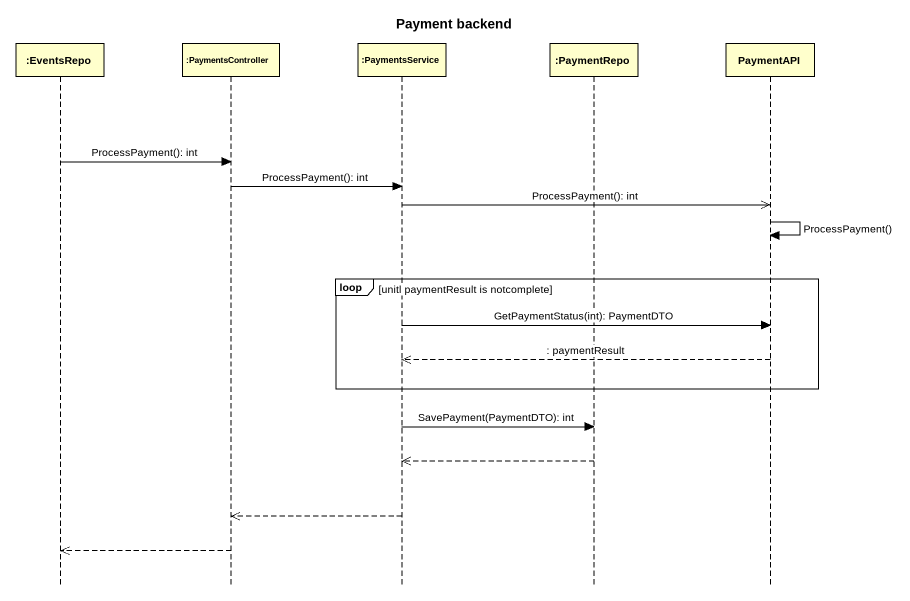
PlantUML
@startuml
title Payment backend
hide footbox
participant ":EventsRepo" as EventsRepo
participant ":PaymentsController" as PaymentsController
participant ":PaymentsService" as PaymentsService
participant ":PaymentRepo" as PaymentRepo
participant PaymentAPI

EventsRepo -> PaymentsController : ProcessPayment(): int
PaymentsController -> PaymentsService : ProcessPayment(): int
PaymentsService ->> PaymentAPI : ProcessPayment(): int
PaymentAPI -> PaymentAPI : ProcessPayment()
loop unitl paymentResult is notcomplete
  PaymentsService -> PaymentAPI : GetPaymentStatus(int): PaymentDTO
  PaymentAPI -->> PaymentsService : : paymentResult
end
PaymentsService -> PaymentRepo : SavePayment(PaymentDTO): int
PaymentRepo -->> PaymentsService
PaymentsService -->> PaymentsController
PaymentsController -->> EventsRepo
@enduml
